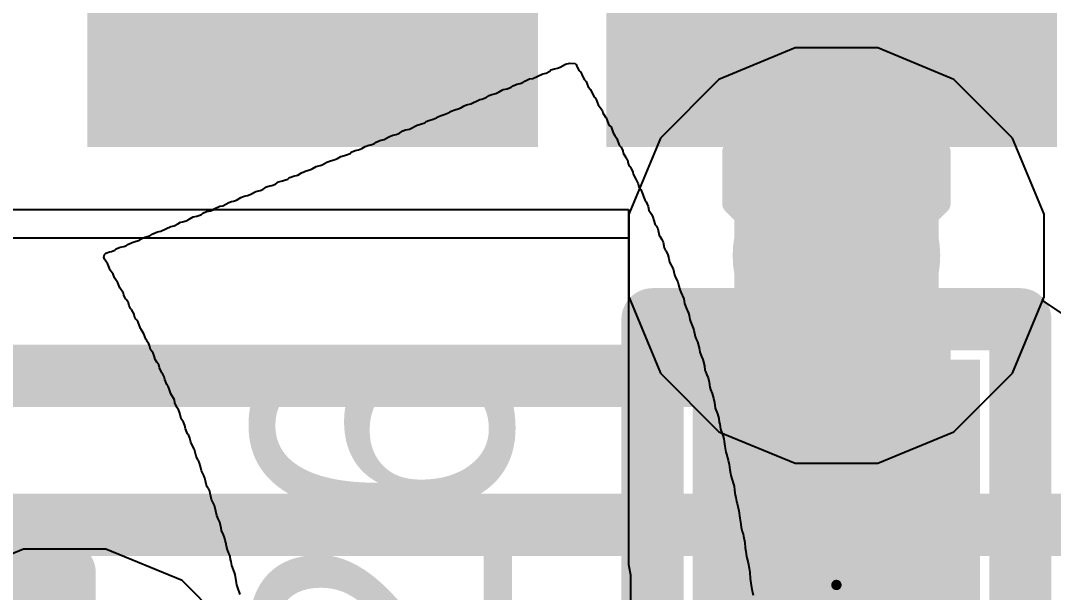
# Model space of a CAD drawing. Header units: inches. Extents: x -13 to 366, y -4 to 120.
# Drawn here: x 20.113 to 22.64, y 17.396 to 18.795 of the extents above; entities that cross this region are included whole.
import ezdxf

# ---------------------------------------------------------------- set-up
doc = ezdxf.new("R2010")
doc.units = ezdxf.units.IN
for name, color, linetype in [('Bottom Layer', 5, 'Continuous'), ('Bottom Overlay', 54, 'Continuous'), ('Drill Drawing', 1, 'Continuous'), ('GND', 16, 'Continuous'), ('Mechanical 15', 56, 'Continuous'), ('POWER', 76, 'Continuous'), ('Top Layer', 1, 'Continuous'), ('Top Overlay', 2, 'Continuous'), ('Top Paste', 8, 'Continuous'), ('Top Solder', 216, 'Continuous'), ('Via Holes', 16, 'Continuous')]:
    doc.layers.add(name, color=color, linetype=linetype)
doc.styles.add('Arial', font='', dxfattribs={"height": 0.2})
doc.styles.get('Arial').set_extended_font_data('Arial')

# ---------------------------------------------------------------- blocks, each defined once
blk = doc.blocks.new('R_0402_L_2')
at = {"layer": 'Top Layer'}
for points in [[(-0.625, 0.25), (-0.225, 0.25), (-0.225, -0.25), (-0.625, -0.25)], [(0.225, 0.25), (0.625, 0.25), (0.625, -0.25), (0.225, -0.25)]]:
    blk.add_hatch(color=1, dxfattribs=at).paths.add_polyline_path(points)
at = {"layer": 'Top Paste'}
for points in [[(-0.625, 0.25), (-0.225, 0.25), (-0.225, -0.25), (-0.625, -0.25)], [(0.225, 0.25), (0.625, 0.25), (0.625, -0.25), (0.225, -0.25)]]:
    blk.add_hatch(color=8, dxfattribs=at).paths.add_polyline_path(points)
at = {"layer": 'Top Solder'}
for points in [[(-0.7266, 0.3516), (-0.1234, 0.3516), (-0.1234, -0.3516), (-0.7266, -0.3516)], [(0.1234, 0.3516), (0.7266, 0.3516), (0.7266, -0.3516), (0.1234, -0.3516)]]:
    blk.add_hatch(color=216, dxfattribs=at).paths.add_polyline_path(points)
at = {"layer": 'Mechanical 15'}
for points in [[(-0.0249, 0.2001, 0.0254, 0.0254, 0), (-0.0249, -0.1999, 0.0254, 0.0254, 0)], [(-0.2249, 0.0001, 0.0254, 0.0254, 0), (0.1751, 0.0001, 0.0254, 0.0254, 0)]]:
    blk.add_lwpolyline(points, format="xyseb", dxfattribs=at)
for points in [[(-0.0313, 0.2001, 0.0127, 0.0127, 1), (-0.0186, 0.2001, 0.0127, 0.0127, 1)], [(0.1021, 0.0001, 0.0254, 0.0254, 1), (-0.1519, 0.0001, 0.0254, 0.0254, 1)], [(-0.2313, 0.0001, 0.0127, 0.0127, 1), (-0.2186, 0.0001, 0.0127, 0.0127, 1)], [(-0.1583, 0.0001, 0.0127, 0.0127, 1), (-0.1456, 0.0001, 0.0127, 0.0127, 1)], [(0.0957, 0.0001, 0.0127, 0.0127, 1), (0.1084, 0.0001, 0.0127, 0.0127, 1)], [(0.1687, 0.0001, 0.0127, 0.0127, 1), (0.1814, 0.0001, 0.0127, 0.0127, 1)], [(-0.0313, -0.1999, 0.0127, 0.0127, 1), (-0.0186, -0.1999, 0.0127, 0.0127, 1)]]:
    blk.add_lwpolyline(points, format="xyseb", close=True, dxfattribs=at)
at = {"layer": 'Top Overlay'}
for points in [[(-0.825, 0.45, 0.1524, 0.1524, 0), (-0.825, -0.45, 0.1524, 0.1524, 0)], [(-0.825, 0.45, 0.1524, 0.1524, 0), (0.825, 0.45, 0.1524, 0.1524, 0)], [(0.825, 0.45, 0.1524, 0.1524, 0), (0.825, -0.45, 0.1524, 0.1524, 0)], [(-0.825, -0.45, 0.1524, 0.1524, 0), (0.825, -0.45, 0.1524, 0.1524, 0)]]:
    blk.add_lwpolyline(points, format="xyseb", dxfattribs=at)
for points in [[(-0.8631, 0.45, 0.0762, 0.0762, 1), (-0.7869, 0.45, 0.0762, 0.0762, 1)], [(-0.8631, 0.45, 0.0762, 0.0762, 1), (-0.7869, 0.45, 0.0762, 0.0762, 1)], [(0.7869, 0.45, 0.0762, 0.0762, 1), (0.8631, 0.45, 0.0762, 0.0762, 1)], [(0.7869, 0.45, 0.0762, 0.0762, 1), (0.8631, 0.45, 0.0762, 0.0762, 1)], [(-0.8631, -0.45, 0.0762, 0.0762, 1), (-0.7869, -0.45, 0.0762, 0.0762, 1)], [(-0.8631, -0.45, 0.0762, 0.0762, 1), (-0.7869, -0.45, 0.0762, 0.0762, 1)], [(0.7869, -0.45, 0.0762, 0.0762, 1), (0.8631, -0.45, 0.0762, 0.0762, 1)], [(0.7869, -0.45, 0.0762, 0.0762, 1), (0.8631, -0.45, 0.0762, 0.0762, 1)]]:
    blk.add_lwpolyline(points, format="xyseb", close=True, dxfattribs=at)
blk = doc.blocks.new('41_SMD_M______12')
at = {"layer": 'Top Layer'}
for points in [[(8, 0.44), (9.5, 0.44), (9.5, -0.46), (8, -0.46)], [(8, -0.83), (9.5, -0.83), (9.5, -1.73), (8, -1.73)]]:
    blk.add_hatch(color=1, dxfattribs=at).paths.add_polyline_path(points)
at = {"layer": 'Top Paste'}
for points in [[(8, 0.44), (9.5, 0.44), (9.5, -0.46), (8, -0.46)], [(8, -0.83), (9.5, -0.83), (9.5, -1.73), (8, -1.73)]]:
    blk.add_hatch(color=8, dxfattribs=at).paths.add_polyline_path(points)
at = {"layer": 'Top Solder'}
for points in [[(7.8984, 0.5416), (9.6016, 0.5416), (9.6016, -0.5616), (7.8984, -0.5616)], [(7.8984, -0.7284), (9.6016, -0.7284), (9.6016, -1.8316), (7.8984, -1.8316)]]:
    blk.add_hatch(color=216, dxfattribs=at).paths.add_polyline_path(points)
blk = doc.blocks.new('C_0402_L_52')
at = {"layer": 'Top Layer'}
for points in [[(-0.65, 0.25), (-0.25, 0.25), (-0.25, -0.25), (-0.65, -0.25)], [(0.2499, 0.2499), (0.6499, 0.2499), (0.6499, -0.2501), (0.2499, -0.2501)]]:
    blk.add_hatch(color=1, dxfattribs=at).paths.add_polyline_path(points)
at = {"layer": 'Top Paste'}
for points in [[(-0.65, 0.25), (-0.25, 0.25), (-0.25, -0.25), (-0.65, -0.25)], [(0.2499, 0.2499), (0.6499, 0.2499), (0.6499, -0.2501), (0.2499, -0.2501)]]:
    blk.add_hatch(color=8, dxfattribs=at).paths.add_polyline_path(points)
at = {"layer": 'Top Solder'}
for points in [[(-0.7516, 0.3516), (-0.1484, 0.3516), (-0.1484, -0.3516), (-0.7516, -0.3516)], [(0.1483, 0.3515), (0.7515, 0.3515), (0.7515, -0.3517), (0.1483, -0.3517)]]:
    blk.add_hatch(color=216, dxfattribs=at).paths.add_polyline_path(points)
at = {"layer": 'Mechanical 15'}
for points in [[(0, -0.2, 0.0254, 0.0254, 0), (0, 0.2, 0.0254, 0.0254, 0)], [(-0.2, 0, 0.0254, 0.0254, 0), (0.2, 0, 0.0254, 0.0254, 0)]]:
    blk.add_lwpolyline(points, format="xyseb", dxfattribs=at)
for points in [[(-0.0063, 0.2, 0.0127, 0.0127, 1), (0.0063, 0.2, 0.0127, 0.0127, 1)], [(0.127, 0, 0.0254, 0.0254, 1), (-0.127, 0, 0.0254, 0.0254, 1)], [(-0.2063, 0, 0.0127, 0.0127, 1), (-0.1936, 0, 0.0127, 0.0127, 1)], [(-0.1333, 0, 0.0127, 0.0127, 1), (-0.1206, 0, 0.0127, 0.0127, 1)], [(0.1206, 0, 0.0127, 0.0127, 1), (0.1333, 0, 0.0127, 0.0127, 1)], [(0.1936, 0, 0.0127, 0.0127, 1), (0.2063, 0, 0.0127, 0.0127, 1)], [(-0.0063, -0.2, 0.0127, 0.0127, 1), (0.0063, -0.2, 0.0127, 0.0127, 1)]]:
    blk.add_lwpolyline(points, format="xyseb", close=True, dxfattribs=at)
at = {"layer": 'Top Overlay'}
for points in [[(-0.8499, 0.4499, 0.1524, 0.1524, 0), (-0.254, 0.4499, 0.1524, 0.1524, 0)], [(-0.8499, -0.4499, 0.1524, 0.1524, 0), (-0.8499, 0.4499, 0.1524, 0.1524, 0)], [(0.254, 0.4499, 0.1524, 0.1524, 0), (0.8499, 0.4499, 0.1524, 0.1524, 0)], [(0.8499, -0.4501, 0.1524, 0.1524, 0), (0.8499, 0.4499, 0.1524, 0.1524, 0)], [(0, -0.1524, 0.1524, 0.1524, 0), (0, 0.1524, 0.1524, 0.1524, 0)], [(-0.8499, -0.4499, 0.1524, 0.1524, 0), (-0.254, -0.4499, 0.1524, 0.1524, 0)], [(-0.8499, -0.4499, 0.1524, 0.1524, 0), (-0.8498, -0.4501, 0.1524, 0.1524, 0)], [(0.254, -0.4499, 0.1524, 0.1524, 0), (0.8499, -0.4499, 0.1524, 0.1524, 0)]]:
    blk.add_lwpolyline(points, format="xyseb", dxfattribs=at)
for points in [[(-0.888, 0.4499, 0.0762, 0.0762, 1), (-0.8118, 0.4499, 0.0762, 0.0762, 1)], [(-0.888, 0.4499, 0.0762, 0.0762, 1), (-0.8118, 0.4499, 0.0762, 0.0762, 1)], [(-0.2921, 0.4499, 0.0762, 0.0762, 1), (-0.2159, 0.4499, 0.0762, 0.0762, 1)], [(0.2159, 0.4499, 0.0762, 0.0762, 1), (0.2921, 0.4499, 0.0762, 0.0762, 1)], [(0.8118, 0.4499, 0.0762, 0.0762, 1), (0.888, 0.4499, 0.0762, 0.0762, 1)], [(0.8118, 0.4499, 0.0762, 0.0762, 1), (0.888, 0.4499, 0.0762, 0.0762, 1)], [(-0.0381, 0.1524, 0.0762, 0.0762, 1), (0.0381, 0.1524, 0.0762, 0.0762, 1)], [(-0.0381, -0.1524, 0.0762, 0.0762, 1), (0.0381, -0.1524, 0.0762, 0.0762, 1)], [(-0.888, -0.4499, 0.0762, 0.0762, 1), (-0.8118, -0.4499, 0.0762, 0.0762, 1)], [(-0.888, -0.4499, 0.0762, 0.0762, 1), (-0.8118, -0.4499, 0.0762, 0.0762, 1)], [(-0.888, -0.4499, 0.0762, 0.0762, 1), (-0.8118, -0.4499, 0.0762, 0.0762, 1)], [(-0.8879, -0.4501, 0.0762, 0.0762, 1), (-0.8117, -0.4501, 0.0762, 0.0762, 1)], [(-0.2921, -0.4499, 0.0762, 0.0762, 1), (-0.2159, -0.4499, 0.0762, 0.0762, 1)], [(0.2159, -0.4499, 0.0762, 0.0762, 1), (0.2921, -0.4499, 0.0762, 0.0762, 1)], [(0.8118, -0.4499, 0.0762, 0.0762, 1), (0.888, -0.4499, 0.0762, 0.0762, 1)], [(0.8118, -0.4501, 0.0762, 0.0762, 1), (0.888, -0.4501, 0.0762, 0.0762, 1)]]:
    blk.add_lwpolyline(points, format="xyseb", close=True, dxfattribs=at)

msp = doc.modelspace()

# ---------------------------------------------------------------- hatches: boundary and pattern name
at = {"layer": 'Bottom Layer'}
h = msp.add_hatch(color=5, dxfattribs=at)
edge = h.paths.add_edge_path()
edge.add_arc((22.1096, 18.2198), 0.254, 0, 360)
at = {"layer": 'GND'}
h = msp.add_hatch(color=16, dxfattribs=at)
edge = h.paths.add_edge_path()
edge.add_arc((22.1096, 18.2198), 0.254, 0, 360)
at = {"layer": 'POWER'}
h = msp.add_hatch(color=76, dxfattribs=at)
edge = h.paths.add_edge_path()
edge.add_arc((22.1096, 18.2198), 0.254, 0, 360)
at = {"layer": 'Top Layer'}
msp.add_hatch(color=1, dxfattribs=at).paths.add_polyline_path([(21.8596, 17.464), (22.3596, 17.464), (22.3596, 19.337), (21.8596, 19.337)])
h = msp.add_hatch(color=1, dxfattribs=at)
edge = h.paths.add_edge_path()
edge.add_arc((22.1096, 18.2198), 0.254, 0, 360)
at = {"layer": 'Via Holes'}
h = msp.add_hatch(color=7, dxfattribs=at)
edge = h.paths.add_edge_path()
edge.add_arc((22.1096, 18.2198), 0.127, 0, 360)

# ---------------------------------------------------------------- linework, layer by layer
at = {"layer": 'Bottom Layer'}
for p, q in [((22.0085, 18.7278), (21.8218, 18.6504)), ((22.2106, 18.7278), (22.0085, 18.7278)), ((22.3973, 18.6504), (22.2106, 18.7278)), ((21.8218, 18.6504), (21.6789, 18.5075)), ((22.5402, 18.5075), (22.3973, 18.6504)), ((21.6789, 18.5075), (21.6016, 18.3208)), ((22.6176, 18.3208), (22.5402, 18.5075)), ((21.6016, 18.3208), (21.6016, 18.1187)), ((22.6176, 18.1187), (22.6176, 18.3208)), ((21.6016, 18.1187), (21.6789, 17.932)), ((22.5402, 17.932), (22.6176, 18.1187)), ((21.6789, 17.932), (21.8218, 17.7891)), ((22.3973, 17.7891), (22.5402, 17.932)), ((21.8218, 17.7891), (22.0085, 17.7118)), ((22.2106, 17.7118), (22.3973, 17.7891)), ((22.0085, 17.7118), (22.2106, 17.7118))]:
    msp.add_line(p, q, dxfattribs=at)
at = {"layer": 'Bottom Overlay'}
for p, q in [((21.4106, 18.674), (21.4197, 18.6766)), ((21.4197, 18.6766), (21.4268, 18.6786)), ((21.4268, 18.6786), (21.4333, 18.6812)), ((21.4333, 18.6812), (21.4469, 18.6883)), ((21.4469, 18.6883), (21.4573, 18.6909)), ((21.4573, 18.6909), (21.4703, 18.6896)), ((21.4703, 18.6896), (21.4723, 18.6877)), ((21.4723, 18.6877), (21.4749, 18.6812)), ((21.4749, 18.6812), (21.4801, 18.6721)), ((21.347, 18.6468), (21.3587, 18.652)), ((21.3587, 18.652), (21.3665, 18.6533)), ((21.3665, 18.6533), (21.3911, 18.6649)), ((21.3911, 18.6649), (21.3989, 18.6662)), ((21.3989, 18.6662), (21.408, 18.6714)), ((21.408, 18.6714), (21.4106, 18.674)), ((21.4801, 18.6721), (21.484, 18.6682)), ((21.484, 18.6682), (21.4878, 18.6591)), ((21.4878, 18.6591), (21.493, 18.65)), ((21.284, 18.6202), (21.2937, 18.626)), ((21.2937, 18.626), (21.3035, 18.6279)), ((21.3035, 18.6279), (21.3139, 18.6318)), ((21.3139, 18.6318), (21.3158, 18.6338)), ((21.3158, 18.6338), (21.3184, 18.6351)), ((21.3184, 18.6351), (21.3275, 18.639)), ((21.3275, 18.639), (21.3359, 18.6409)), ((21.3359, 18.6409), (21.3424, 18.6435)), ((21.3424, 18.6435), (21.347, 18.6468)), ((21.493, 18.65), (21.4969, 18.6461)), ((21.4969, 18.6461), (21.5021, 18.6331)), ((21.5021, 18.6331), (21.508, 18.626)), ((21.508, 18.626), (21.5171, 18.6078)), ((21.2145, 18.5909), (21.2366, 18.6013)), ((21.2366, 18.6013), (21.2418, 18.6026)), ((21.2418, 18.6026), (21.2522, 18.6065)), ((21.2522, 18.6065), (21.26, 18.6117)), ((21.26, 18.6117), (21.2665, 18.6143)), ((21.2665, 18.6143), (21.2762, 18.6163)), ((21.2762, 18.6163), (21.284, 18.6202)), ((21.5171, 18.6078), (21.5203, 18.6046)), ((21.5203, 18.6046), (21.5216, 18.602)), ((21.5216, 18.602), (21.5268, 18.589)), ((21.1665, 18.5728), (21.1756, 18.5767)), ((21.1756, 18.5767), (21.184, 18.5786)), ((21.184, 18.5786), (21.1905, 18.5812)), ((21.1905, 18.5812), (21.1983, 18.5864)), ((21.1983, 18.5864), (21.2042, 18.5883)), ((21.2042, 18.5883), (21.2145, 18.5909)), ((21.5268, 18.589), (21.5359, 18.576)), ((21.5359, 18.576), (21.5378, 18.5689)), ((21.1055, 18.5481), (21.112, 18.5507)), ((21.112, 18.5507), (21.1224, 18.5533)), ((21.1224, 18.5533), (21.1308, 18.5565)), ((21.1308, 18.5565), (21.1328, 18.5585)), ((21.1328, 18.5585), (21.1354, 18.5598)), ((21.1354, 18.5598), (21.1444, 18.5637)), ((21.1444, 18.5637), (21.1496, 18.565)), ((21.1496, 18.565), (21.162, 18.5695)), ((21.162, 18.5695), (21.1639, 18.5715)), ((21.1639, 18.5715), (21.1665, 18.5728)), ((21.5378, 18.5689), (21.5443, 18.5585)), ((21.5443, 18.5585), (21.5463, 18.5565)), ((21.5463, 18.5565), (21.5489, 18.55)), ((21.5489, 18.55), (21.5521, 18.5416)), ((21.0406, 18.5195), (21.0484, 18.5247)), ((21.0484, 18.5247), (21.0549, 18.5273)), ((21.0549, 18.5273), (21.0646, 18.5293)), ((21.0646, 18.5293), (21.0834, 18.539)), ((21.0834, 18.539), (21.0919, 18.541)), ((21.0919, 18.541), (21.1022, 18.5449)), ((21.1022, 18.5449), (21.1055, 18.5481)), ((21.5521, 18.5416), (21.5554, 18.5371)), ((21.5554, 18.5371), (21.558, 18.5345)), ((21.558, 18.5345), (21.5619, 18.5254)), ((21.5619, 18.5254), (21.5631, 18.5202)), ((20.9834, 18.4975), (20.9925, 18.5014)), ((20.9925, 18.5014), (21.0029, 18.504)), ((21.0029, 18.504), (21.0146, 18.5104)), ((21.0146, 18.5104), (21.0237, 18.5143)), ((21.0237, 18.5143), (21.0321, 18.5163)), ((21.0321, 18.5163), (21.0406, 18.5195)), ((21.5631, 18.5202), (21.567, 18.5137)), ((21.567, 18.5137), (21.5722, 18.5059)), ((21.5722, 18.5059), (21.5781, 18.4897)), ((20.9224, 18.4728), (20.9315, 18.4767)), ((20.9315, 18.4767), (20.94, 18.4786)), ((20.94, 18.4786), (20.9484, 18.4819)), ((20.9484, 18.4819), (20.9562, 18.4871)), ((20.9562, 18.4871), (20.9653, 18.4897)), ((20.9653, 18.4897), (20.9705, 18.491)), ((20.9705, 18.491), (20.9789, 18.4942)), ((20.9789, 18.4942), (20.9834, 18.4975)), ((21.5781, 18.4897), (21.5826, 18.4851)), ((21.5826, 18.4851), (21.5865, 18.476)), ((21.5865, 18.476), (21.5878, 18.4708)), ((20.8627, 18.4481), (20.8718, 18.452)), ((20.8718, 18.452), (20.8802, 18.454)), ((20.8802, 18.454), (20.8887, 18.4572)), ((20.8887, 18.4572), (20.8965, 18.4624)), ((20.8965, 18.4624), (20.9055, 18.465)), ((20.9055, 18.465), (20.9107, 18.4663)), ((20.9107, 18.4663), (20.9192, 18.4695)), ((20.9192, 18.4695), (20.9224, 18.4728)), ((21.5878, 18.4708), (21.593, 18.4618)), ((21.593, 18.4618), (21.5982, 18.454)), ((21.5982, 18.454), (21.6002, 18.4455)), ((20.8004, 18.4222), (20.8121, 18.4274)), ((20.8121, 18.4274), (20.8205, 18.4293)), ((20.8205, 18.4293), (20.827, 18.4319)), ((20.827, 18.4319), (20.8367, 18.4377)), ((20.8367, 18.4377), (20.8458, 18.4403)), ((20.8458, 18.4403), (20.851, 18.4416)), ((20.851, 18.4416), (20.8627, 18.4481)), ((21.6002, 18.4455), (21.6027, 18.439)), ((21.6027, 18.439), (21.606, 18.4358)), ((21.606, 18.4358), (21.6073, 18.4332)), ((21.6073, 18.4332), (21.6112, 18.4241)), ((21.6112, 18.4241), (21.6125, 18.4189)), ((20.7368, 18.3949), (20.7446, 18.4001)), ((20.7446, 18.4001), (20.7536, 18.4027)), ((20.7536, 18.4027), (20.7588, 18.404)), ((20.7588, 18.404), (20.7673, 18.4072)), ((20.7673, 18.4072), (20.7692, 18.4092)), ((20.7692, 18.4092), (20.7718, 18.4105)), ((20.7718, 18.4105), (20.7809, 18.4144)), ((20.7809, 18.4144), (20.7913, 18.417)), ((20.7913, 18.417), (20.8004, 18.4222)), ((21.6125, 18.4189), (21.619, 18.4072)), ((21.619, 18.4072), (21.6242, 18.3955)), ((20.6751, 18.3696), (20.6887, 18.3767)), ((20.6887, 18.3767), (20.6991, 18.3793)), ((20.6991, 18.3793), (20.7056, 18.3819)), ((20.7056, 18.3819), (20.7147, 18.3884)), ((20.7147, 18.3884), (20.7231, 18.3904)), ((20.7231, 18.3904), (20.7283, 18.3916)), ((20.7283, 18.3916), (20.7368, 18.3949)), ((21.6242, 18.3955), (21.6261, 18.3884)), ((21.6261, 18.3884), (21.6307, 18.3813)), ((21.6307, 18.3813), (21.6359, 18.3696)), ((20.6082, 18.3417), (20.6225, 18.3495)), ((20.6225, 18.3495), (20.629, 18.3521)), ((20.629, 18.3521), (20.6342, 18.3533)), ((20.6342, 18.3533), (20.6413, 18.3553)), ((20.6413, 18.3553), (20.6517, 18.3618)), ((20.6517, 18.3618), (20.6602, 18.365)), ((20.6602, 18.365), (20.6686, 18.367)), ((20.6686, 18.367), (20.6751, 18.3696)), ((21.6359, 18.3696), (21.6372, 18.3644)), ((21.6372, 18.3644), (21.6404, 18.3559)), ((21.6404, 18.3559), (21.6423, 18.354)), ((21.6423, 18.354), (21.6436, 18.3514)), ((21.6436, 18.3514), (21.6488, 18.3397)), ((20.5557, 18.3202), (20.5589, 18.3235)), ((20.5589, 18.3235), (20.568, 18.3274)), ((20.568, 18.3274), (20.5777, 18.3293)), ((20.5777, 18.3293), (20.5842, 18.3319)), ((20.5842, 18.3319), (20.5862, 18.3339)), ((20.5862, 18.3339), (20.5888, 18.3352)), ((20.5888, 18.3352), (20.6004, 18.3404)), ((20.6004, 18.3404), (20.6082, 18.3417)), ((21.6488, 18.3397), (21.6508, 18.3313)), ((21.6508, 18.3313), (21.6573, 18.3209)), ((20.4888, 18.2923), (20.4979, 18.2975)), ((20.4979, 18.2975), (20.5044, 18.3014)), ((20.5044, 18.3014), (20.5096, 18.3027)), ((20.5096, 18.3027), (20.518, 18.3047)), ((20.518, 18.3047), (20.5258, 18.3086)), ((20.5258, 18.3086), (20.5355, 18.3144)), ((20.5355, 18.3144), (20.544, 18.3163)), ((20.544, 18.3163), (20.5492, 18.3176)), ((20.5492, 18.3176), (20.5557, 18.3202)), ((21.6573, 18.3209), (21.6605, 18.3138)), ((21.6605, 18.3138), (21.6625, 18.3053)), ((21.6625, 18.3053), (21.6664, 18.2949)), ((20.4297, 18.2683), (20.4369, 18.2729)), ((20.4369, 18.2729), (20.4485, 18.278)), ((20.4485, 18.278), (20.4563, 18.2793)), ((20.4563, 18.2793), (20.481, 18.291)), ((20.481, 18.291), (20.4888, 18.2923)), ((21.6664, 18.2949), (21.6696, 18.2917)), ((21.6696, 18.2917), (21.6722, 18.2852)), ((21.6722, 18.2852), (21.6761, 18.2696)), ((20.3726, 18.2449), (20.3745, 18.2469)), ((20.3745, 18.2469), (20.3771, 18.2482)), ((20.3771, 18.2482), (20.3862, 18.2521)), ((20.3862, 18.2521), (20.3914, 18.2534)), ((20.3914, 18.2534), (20.4037, 18.2579)), ((20.4037, 18.2579), (20.4057, 18.2599)), ((20.4057, 18.2599), (20.4083, 18.2612)), ((20.4083, 18.2612), (20.4174, 18.2651)), ((20.4174, 18.2651), (20.4226, 18.2664)), ((20.4226, 18.2664), (20.4297, 18.2683)), ((21.6761, 18.2696), (21.6774, 18.267)), ((21.6774, 18.267), (21.6826, 18.2592)), ((21.6826, 18.2592), (21.6852, 18.2527)), ((21.6852, 18.2527), (21.6884, 18.2391)), ((20.3168, 18.2164), (20.3181, 18.2229)), ((20.3181, 18.2229), (20.3213, 18.2261)), ((20.3213, 18.2261), (20.3304, 18.2287)), ((20.3304, 18.2287), (20.3356, 18.23)), ((20.3356, 18.23), (20.344, 18.2333)), ((20.344, 18.2333), (20.3473, 18.2365)), ((20.3473, 18.2365), (20.3564, 18.2404)), ((20.3564, 18.2404), (20.3661, 18.2423)), ((20.3661, 18.2423), (20.3726, 18.2449)), ((21.6884, 18.2391), (21.691, 18.2326)), ((21.691, 18.2326), (21.693, 18.2307)), ((21.693, 18.2307), (21.6969, 18.2216)), ((21.6969, 18.2216), (21.6995, 18.2125)), ((20.3181, 18.2112), (20.3168, 18.2164)), ((20.3265, 18.1989), (20.3181, 18.2112)), ((20.3297, 18.1904), (20.3265, 18.1989)), ((21.6995, 18.2125), (21.7014, 18.204)), ((21.7014, 18.204), (21.7099, 18.1878)), ((20.3323, 18.1839), (20.3297, 18.1904)), ((20.3349, 18.1813), (20.3323, 18.1839)), ((20.3395, 18.1742), (20.3349, 18.1813)), ((20.3427, 18.1657), (20.3395, 18.1742)), ((21.7099, 18.1878), (21.7131, 18.1729)), ((21.7131, 18.1729), (21.7157, 18.1664)), ((20.3512, 18.1534), (20.3427, 18.1657)), ((20.3557, 18.1411), (20.3512, 18.1534)), ((21.7157, 18.1664), (21.7215, 18.1554)), ((21.7215, 18.1554), (21.7241, 18.145)), ((20.3648, 18.1281), (20.3557, 18.1411)), ((20.3661, 18.1229), (20.3648, 18.1281)), ((20.37, 18.1138), (20.3661, 18.1229)), ((21.7241, 18.145), (21.7261, 18.1365)), ((21.7261, 18.1365), (21.7287, 18.13)), ((21.7287, 18.13), (21.7358, 18.1138)), ((20.3719, 18.1119), (20.37, 18.1138)), ((20.3771, 18.1041), (20.3719, 18.1119)), ((20.3791, 18.0969), (20.3771, 18.1041)), ((20.3817, 18.0904), (20.3791, 18.0969)), ((21.7358, 18.1138), (21.7378, 18.1028)), ((21.7378, 18.1028), (21.7417, 18.0924)), ((20.3843, 18.0878), (20.3817, 18.0904)), ((20.3908, 18.0762), (20.3843, 18.0878)), ((20.3921, 18.071), (20.3908, 18.0762)), ((20.3947, 18.0645), (20.3921, 18.071)), ((21.7417, 18.0924), (21.7475, 18.0788)), ((21.7475, 18.0788), (21.7488, 18.0736)), ((21.7488, 18.0736), (21.7508, 18.0638)), ((20.3973, 18.0619), (20.3947, 18.0645)), ((20.4005, 18.0573), (20.3973, 18.0619)), ((20.4063, 18.0411), (20.4005, 18.0573)), ((21.7508, 18.0638), (21.7521, 18.0586)), ((21.7521, 18.0586), (21.7592, 18.0424)), ((20.4083, 18.0392), (20.4063, 18.0411)), ((20.4148, 18.0288), (20.4083, 18.0392)), ((20.4167, 18.0216), (20.4148, 18.0288)), ((20.4193, 18.0151), (20.4167, 18.0216)), ((21.7592, 18.0424), (21.7605, 18.0372)), ((21.7605, 18.0372), (21.7637, 18.0223)), ((21.7637, 18.0223), (21.7663, 18.0158)), ((20.4219, 18.0125), (20.4193, 18.0151)), ((20.4232, 18.0099), (20.4219, 18.0125)), ((20.4252, 18.008), (20.4232, 18.0099)), ((20.4284, 17.9996), (20.4252, 18.008)), ((20.431, 17.9905), (20.4284, 17.9996)), ((21.7663, 18.0158), (21.7696, 18.0086)), ((21.7696, 18.0086), (21.7722, 17.9996)), ((21.7722, 17.9996), (21.7735, 17.9944)), ((21.7735, 17.9944), (21.7754, 17.9833)), ((20.4375, 17.9814), (20.431, 17.9905)), ((20.4401, 17.9749), (20.4375, 17.9814)), ((20.4427, 17.9658), (20.4401, 17.9749)), ((21.7754, 17.9833), (21.7793, 17.9729)), ((21.7793, 17.9729), (21.7826, 17.9658)), ((20.4466, 17.9593), (20.4427, 17.9658)), ((20.4511, 17.9522), (20.4466, 17.9593)), ((20.4531, 17.945), (20.4511, 17.9522)), ((20.457, 17.9359), (20.4531, 17.945)), ((21.7826, 17.9658), (21.7865, 17.9502)), ((21.7865, 17.9502), (21.7878, 17.9398)), ((20.4583, 17.9333), (20.457, 17.9359)), ((20.4615, 17.9301), (20.4583, 17.9333)), ((20.4641, 17.9236), (20.4615, 17.9301)), ((20.4661, 17.9165), (20.4641, 17.9236)), ((21.7878, 17.9398), (21.7891, 17.9359)), ((21.7891, 17.9359), (21.7917, 17.9294)), ((21.7917, 17.9294), (21.7955, 17.9204)), ((21.7955, 17.9204), (21.7981, 17.91)), ((20.4713, 17.9048), (20.4661, 17.9165)), ((20.4726, 17.9022), (20.4713, 17.9048)), ((20.4745, 17.9002), (20.4726, 17.9022)), ((20.4778, 17.8918), (20.4745, 17.9002)), ((21.7981, 17.91), (21.8001, 17.8976)), ((21.8001, 17.8976), (21.8014, 17.8924)), ((20.4804, 17.8814), (20.4778, 17.8918)), ((20.4894, 17.8671), (20.4804, 17.8814)), ((21.8014, 17.8924), (21.8053, 17.8821)), ((21.8053, 17.8821), (21.8085, 17.871)), ((21.8085, 17.871), (21.8111, 17.8606)), ((20.4907, 17.8593), (20.4894, 17.8671)), ((20.4959, 17.8477), (20.4907, 17.8593)), ((20.4992, 17.8431), (20.4959, 17.8477)), ((20.5024, 17.8347), (20.4992, 17.8431)), ((21.8111, 17.8606), (21.8131, 17.847)), ((21.8131, 17.847), (21.8183, 17.8327)), ((20.5063, 17.8204), (20.5024, 17.8347)), ((20.5115, 17.8126), (20.5063, 17.8204)), ((21.8183, 17.8327), (21.8215, 17.8217)), ((21.8215, 17.8217), (21.8228, 17.8126)), ((20.5148, 17.8042), (20.5115, 17.8126)), ((20.5167, 17.7957), (20.5148, 17.8042)), ((20.5219, 17.784), (20.5167, 17.7957)), ((21.8228, 17.8126), (21.8241, 17.8074)), ((21.8241, 17.8074), (21.8261, 17.7951)), ((21.8261, 17.7951), (21.8326, 17.7769)), ((20.5238, 17.7821), (20.5219, 17.784)), ((20.5271, 17.7736), (20.5238, 17.7821)), ((20.5297, 17.7633), (20.5271, 17.7736)), ((21.8326, 17.7769), (21.8339, 17.7717)), ((21.8339, 17.7717), (21.8351, 17.7652)), ((20.5336, 17.7542), (20.5297, 17.7633)), ((20.5388, 17.7451), (20.5336, 17.7542)), ((20.5427, 17.7295), (20.5388, 17.7451)), ((21.8351, 17.7652), (21.8364, 17.7535)), ((21.8364, 17.7535), (21.839, 17.7392)), ((20.5466, 17.7204), (20.5427, 17.7295)), ((20.5485, 17.7185), (20.5466, 17.7204)), ((20.5511, 17.712), (20.5485, 17.7185)), ((21.839, 17.7392), (21.8403, 17.7341)), ((21.8403, 17.7341), (21.8449, 17.7191)), ((21.8449, 17.7191), (21.8475, 17.7087)), ((20.5531, 17.7035), (20.5511, 17.712)), ((20.5557, 17.6932), (20.5531, 17.7035)), ((20.5615, 17.6821), (20.5557, 17.6932)), ((21.8475, 17.7087), (21.8488, 17.6958)), ((21.8488, 17.6958), (21.8501, 17.6867)), ((20.5641, 17.6756), (20.5615, 17.6821)), ((20.5654, 17.6691), (20.5641, 17.6756)), ((20.5673, 17.6607), (20.5654, 17.6691)), ((21.8501, 17.6867), (21.8514, 17.6815)), ((21.8514, 17.6815), (21.8579, 17.6607)), ((20.5699, 17.6542), (20.5673, 17.6607)), ((20.5712, 17.6516), (20.5699, 17.6542)), ((20.5732, 17.6497), (20.5712, 17.6516)), ((20.5758, 17.6432), (20.5732, 17.6497)), ((20.5771, 17.638), (20.5758, 17.6432)), ((21.8579, 17.6607), (21.8592, 17.6555)), ((21.8592, 17.6555), (21.8605, 17.6464)), ((21.8605, 17.6464), (21.8618, 17.6334)), ((20.5784, 17.6315), (20.5771, 17.638)), ((20.5803, 17.623), (20.5784, 17.6315)), ((20.5875, 17.6081), (20.5803, 17.623)), ((21.8618, 17.6334), (21.8631, 17.6282)), ((21.8631, 17.6282), (21.865, 17.6185)), ((21.865, 17.6185), (21.8663, 17.6133)), ((20.5907, 17.5945), (20.5875, 17.6081)), ((20.5933, 17.5841), (20.5907, 17.5945)), ((21.8663, 17.6133), (21.8683, 17.6062)), ((21.8683, 17.6062), (21.8709, 17.5958)), ((21.8709, 17.5958), (21.8734, 17.5776)), ((20.5966, 17.5757), (20.5933, 17.5841)), ((20.6004, 17.5679), (20.5966, 17.5757)), ((20.6037, 17.5529), (20.6004, 17.5679)), ((21.8734, 17.5776), (21.8754, 17.5627)), ((20.605, 17.5477), (20.6037, 17.5529)), ((20.6095, 17.5367), (20.605, 17.5477)), ((21.8754, 17.5627), (21.8767, 17.5549)), ((21.8767, 17.5549), (21.8793, 17.5445)), ((21.8793, 17.5445), (21.8812, 17.5387)), ((20.6121, 17.5302), (20.6095, 17.5367)), ((20.6141, 17.5231), (20.6121, 17.5302)), ((20.6154, 17.5179), (20.6141, 17.5231)), ((20.6167, 17.5088), (20.6154, 17.5179)), ((21.8812, 17.5387), (21.8825, 17.5335)), ((21.8825, 17.5335), (21.8851, 17.5179)), ((21.8851, 17.5179), (21.8864, 17.5049)), ((20.6193, 17.4997), (20.6167, 17.5088)), ((20.6219, 17.4932), (20.6193, 17.4997)), ((20.6232, 17.4906), (20.6219, 17.4932)), ((20.6258, 17.4841), (20.6232, 17.4906)), ((21.8864, 17.5049), (21.8877, 17.4958)), ((21.8877, 17.4958), (21.8897, 17.4835)), ((20.6271, 17.4763), (20.6258, 17.4841)), ((20.6284, 17.4711), (20.6271, 17.4763)), ((20.6297, 17.4621), (20.6284, 17.4711)), ((21.8897, 17.4835), (21.8936, 17.4679)), ((21.8936, 17.4679), (21.8962, 17.4549)), ((20.6368, 17.4445), (20.6297, 17.4621)), ((20.6381, 17.4393), (20.6368, 17.4445)), ((20.6413, 17.4192), (20.6381, 17.4393)), ((21.8962, 17.4549), (21.8975, 17.4445)), ((21.8975, 17.4445), (21.8988, 17.4302)), ((20.6426, 17.414), (20.6413, 17.4192)), ((20.6446, 17.4069), (20.6426, 17.414)), ((21.8988, 17.4302), (21.9001, 17.4186)), ((21.9001, 17.4186), (21.9027, 17.403)), ((20.6504, 17.3906), (20.6446, 17.4069)), ((21.9027, 17.403), (21.904, 17.3965)), ((21.904, 17.3965), (21.9059, 17.3893))]:
    msp.add_line(p, q, dxfattribs=at)
at = {"layer": 'Drill Drawing'}
for points in [[(21.8556, 18.3468, 0.0508, 0.0508, 0), (21.8556, 18.4738, 0.0508, 0.0508, 0)], [(21.8556, 18.4738, 0.0508, 0.0508, 0), (21.9826, 18.4738, 0.0508, 0.0508, 0)], [(21.9826, 18.4738, 0.0508, 0.0508, 0), (22.1096, 18.3468, 0.0508, 0.0508, 0)], [(22.1096, 18.3468, 0.0508, 0.0508, 0), (22.2366, 18.4738, 0.0508, 0.0508, 0)], [(22.2366, 18.4738, 0.0508, 0.0508, 0), (22.3636, 18.4738, 0.0508, 0.0508, 0)], [(22.3636, 18.3468, 0.0508, 0.0508, 0), (22.3636, 18.4738, 0.0508, 0.0508, 0)], [(21.8556, 18.3468, 0.0508, 0.0508, 0), (21.9826, 18.2198, 0.0508, 0.0508, 0)], [(22.2366, 18.2198, 0.0508, 0.0508, 0), (22.3636, 18.3468, 0.0508, 0.0508, 0)], [(21.8556, 18.0928, 0.0508, 0.0508, 0), (21.9826, 18.2198, 0.0508, 0.0508, 0)], [(22.2366, 18.2198, 0.0508, 0.0508, 0), (22.3636, 18.0928, 0.0508, 0.0508, 0)], [(21.8556, 17.9658, 0.0508, 0.0508, 0), (21.8556, 18.0928, 0.0508, 0.0508, 0)], [(21.9826, 17.9658, 0.0508, 0.0508, 0), (22.1096, 18.0928, 0.0508, 0.0508, 0)], [(22.1096, 18.0928, 0.0508, 0.0508, 0), (22.2366, 17.9658, 0.0508, 0.0508, 0)], [(22.3636, 17.9658, 0.0508, 0.0508, 0), (22.3636, 18.0928, 0.0508, 0.0508, 0)], [(21.8556, 17.9658, 0.0508, 0.0508, 0), (21.9826, 17.9658, 0.0508, 0.0508, 0)], [(22.2366, 17.9658, 0.0508, 0.0508, 0), (22.3636, 17.9658, 0.0508, 0.0508, 0)]]:
    msp.add_lwpolyline(points, format="xyseb", dxfattribs=at)
for points in [[(21.8429, 18.4738, 0.0254, 0.0254, 1), (21.8683, 18.4738, 0.0254, 0.0254, 1)], [(21.8429, 18.4738, 0.0254, 0.0254, 1), (21.8683, 18.4738, 0.0254, 0.0254, 1)], [(21.9699, 18.4738, 0.0254, 0.0254, 1), (21.9953, 18.4738, 0.0254, 0.0254, 1)], [(21.9699, 18.4738, 0.0254, 0.0254, 1), (21.9953, 18.4738, 0.0254, 0.0254, 1)], [(22.2239, 18.4738, 0.0254, 0.0254, 1), (22.2493, 18.4738, 0.0254, 0.0254, 1)], [(22.2239, 18.4738, 0.0254, 0.0254, 1), (22.2493, 18.4738, 0.0254, 0.0254, 1)], [(22.3509, 18.4738, 0.0254, 0.0254, 1), (22.3763, 18.4738, 0.0254, 0.0254, 1)], [(22.3509, 18.4738, 0.0254, 0.0254, 1), (22.3763, 18.4738, 0.0254, 0.0254, 1)], [(21.8429, 18.3468, 0.0254, 0.0254, 1), (21.8683, 18.3468, 0.0254, 0.0254, 1)], [(21.8429, 18.3468, 0.0254, 0.0254, 1), (21.8683, 18.3468, 0.0254, 0.0254, 1)], [(22.0969, 18.3468, 0.0254, 0.0254, 1), (22.1223, 18.3468, 0.0254, 0.0254, 1)], [(22.0969, 18.3468, 0.0254, 0.0254, 1), (22.1223, 18.3468, 0.0254, 0.0254, 1)], [(22.3509, 18.3468, 0.0254, 0.0254, 1), (22.3763, 18.3468, 0.0254, 0.0254, 1)], [(22.3509, 18.3468, 0.0254, 0.0254, 1), (22.3763, 18.3468, 0.0254, 0.0254, 1)], [(21.9699, 18.2198, 0.0254, 0.0254, 1), (21.9953, 18.2198, 0.0254, 0.0254, 1)], [(21.9699, 18.2198, 0.0254, 0.0254, 1), (21.9953, 18.2198, 0.0254, 0.0254, 1)], [(22.2239, 18.2198, 0.0254, 0.0254, 1), (22.2493, 18.2198, 0.0254, 0.0254, 1)], [(22.2239, 18.2198, 0.0254, 0.0254, 1), (22.2493, 18.2198, 0.0254, 0.0254, 1)], [(21.8429, 18.0928, 0.0254, 0.0254, 1), (21.8683, 18.0928, 0.0254, 0.0254, 1)], [(21.8429, 18.0928, 0.0254, 0.0254, 1), (21.8683, 18.0928, 0.0254, 0.0254, 1)], [(22.0969, 18.0928, 0.0254, 0.0254, 1), (22.1223, 18.0928, 0.0254, 0.0254, 1)], [(22.0969, 18.0928, 0.0254, 0.0254, 1), (22.1223, 18.0928, 0.0254, 0.0254, 1)], [(22.3509, 18.0928, 0.0254, 0.0254, 1), (22.3763, 18.0928, 0.0254, 0.0254, 1)], [(22.3509, 18.0928, 0.0254, 0.0254, 1), (22.3763, 18.0928, 0.0254, 0.0254, 1)], [(21.8429, 17.9658, 0.0254, 0.0254, 1), (21.8683, 17.9658, 0.0254, 0.0254, 1)], [(21.8429, 17.9658, 0.0254, 0.0254, 1), (21.8683, 17.9658, 0.0254, 0.0254, 1)], [(21.9699, 17.9658, 0.0254, 0.0254, 1), (21.9953, 17.9658, 0.0254, 0.0254, 1)], [(21.9699, 17.9658, 0.0254, 0.0254, 1), (21.9953, 17.9658, 0.0254, 0.0254, 1)], [(22.2239, 17.9658, 0.0254, 0.0254, 1), (22.2493, 17.9658, 0.0254, 0.0254, 1)], [(22.2239, 17.9658, 0.0254, 0.0254, 1), (22.2493, 17.9658, 0.0254, 0.0254, 1)], [(22.3509, 17.9658, 0.0254, 0.0254, 1), (22.3763, 17.9658, 0.0254, 0.0254, 1)], [(22.3509, 17.9658, 0.0254, 0.0254, 1), (22.3763, 17.9658, 0.0254, 0.0254, 1)]]:
    msp.add_lwpolyline(points, format="xyseb", close=True, dxfattribs=at)
at = {"layer": 'GND'}
for p, q in [((22.0085, 18.7278), (21.8218, 18.6504)), ((22.2106, 18.7278), (22.0085, 18.7278)), ((22.3973, 18.6504), (22.2106, 18.7278)), ((21.8218, 18.6504), (21.6789, 18.5075)), ((22.5402, 18.5075), (22.3973, 18.6504)), ((21.6789, 18.5075), (21.6016, 18.3208)), ((22.6176, 18.3208), (22.5402, 18.5075)), ((21.6016, 18.3208), (21.6016, 18.2626)), ((22.6176, 18.1187), (22.6176, 18.3208)), ((21.6016, 18.2626), (10.3167, 18.2626)), ((22.6139, 18.1098), (22.6176, 18.1187)), ((22.7216, 18.0379), (22.6139, 18.1098))]:
    msp.add_line(p, q, dxfattribs=at)
for points in [[(21.8157, 17.9259, 0.1524, 0.1524, 0), (22.1096, 18.2198, 0.1524, 0.1524, 0)], [(10.3167, 17.9259, 0.1524, 0.1524, 0), (21.8157, 17.9259, 0.1524, 0.1524, 0)], [(10.4656, 17.5615, 0.1524, 0.1524, 0), (22.7213, 17.5615, 0.1524, 0.1524, 0)]]:
    msp.add_lwpolyline(points, format="xyseb", dxfattribs=at)
for points in [[(22.0715, 18.2198, 0.0762, 0.0762, 1), (22.1477, 18.2198, 0.0762, 0.0762, 1)], [(21.7776, 17.9259, 0.0762, 0.0762, 1), (21.8538, 17.9259, 0.0762, 0.0762, 1)], [(21.7776, 17.9259, 0.0762, 0.0762, 1), (21.8538, 17.9259, 0.0762, 0.0762, 1)]]:
    msp.add_lwpolyline(points, format="xyseb", close=True, dxfattribs=at)
at = {"layer": 'POWER'}
for p, q in [((22.0085, 18.7278), (21.8218, 18.6504)), ((22.2106, 18.7278), (22.0085, 18.7278)), ((22.3973, 18.6504), (22.2106, 18.7278)), ((21.8218, 18.6504), (21.6789, 18.5075)), ((22.5402, 18.5075), (22.3973, 18.6504)), ((21.6789, 18.5075), (21.6016, 18.3208)), ((22.6176, 18.3208), (22.5402, 18.5075)), ((21.6016, 18.3208), (21.6016, 18.1187)), ((22.6176, 18.1187), (22.6176, 18.3208)), ((21.6016, 18.1187), (21.6789, 17.932)), ((22.5402, 17.932), (22.6176, 18.1187)), ((21.6789, 17.932), (21.8218, 17.7891)), ((22.3973, 17.7891), (22.5402, 17.932)), ((21.8218, 17.7891), (22.0085, 17.7118)), ((22.2106, 17.7118), (22.3973, 17.7891)), ((22.0085, 17.7118), (22.2106, 17.7118)), ((20.1198, 17.5019), (19.9331, 17.4246)), ((20.3219, 17.5019), (20.1198, 17.5019)), ((20.5086, 17.4246), (20.3219, 17.5019)), ((20.6515, 17.2817), (20.5086, 17.4246))]:
    msp.add_line(p, q, dxfattribs=at)
at = {"layer": 'Top Layer'}
for p, q in [((13.774, 18.333), (21.6006, 18.333)), ((21.6006, 18.333), (21.6006, 17.464)), ((21.6006, 17.464), (21.6056, 17.439)), ((21.6056, 17.439), (21.6056, 17.039))]:
    msp.add_line(p, q, dxfattribs=at)

# ---------------------------------------------------------------- block references
for name, p, rotation in [('41_SMD_M______12', (22.108, 28.087), 270), ('R_0402_L_2', (22.1096, 17.239), 90)]:
    msp.add_blockref(name, p, dxfattribs=dict(rotation=rotation))
msp.add_blockref('C_0402_L_52', (19.371, 16.994))

# ---------------------------------------------------------------- texts
at = {"layer": 'Top Overlay', "style": 'Arial'}
msp.add_text('R26', height=0.635, rotation=90, dxfattribs=at).set_placement((21.3153, 16.4076))

doc.saveas('drawing.dxf')
